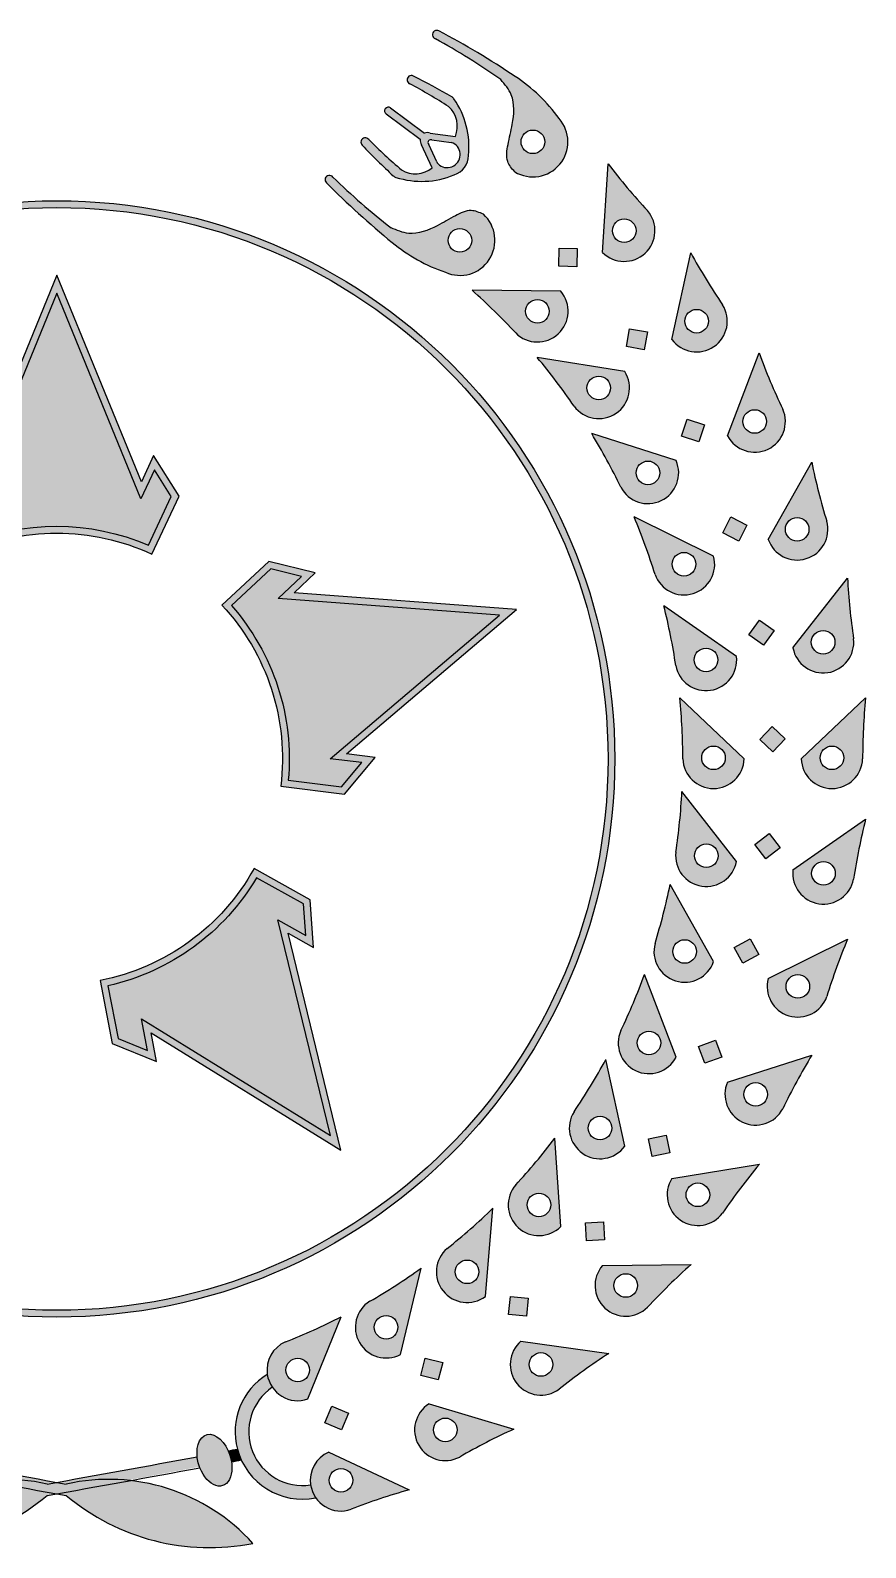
# Paper-space layout 'A3 Horizontal imp' of a CAD drawing. Header units: millimetres. Extents: x 0 to 420, y 0 to 297.
# Drawn here: x 223.43 to 229.59, y 36.84 to 48.03 of the extents above; entities that cross this region are included whole.
import ezdxf

# ---------------------------------------------------------------- set-up
doc = ezdxf.new("R2010")
doc.units = ezdxf.units.MM
doc.header["$LTSCALE"] = 0.5
doc.layers.add('format', color=7, linetype='Continuous')

psp = doc.layouts.new('A3 Horizontal imp')

# ---------------------------------------------------------------- hatches: boundary and pattern name
at = {"layer": 'format'}
h = psp.add_hatch(color=256, dxfattribs=at)
edge = h.paths.add_edge_path()
edge.add_arc((223.6260804385998, 42.65931094923308), 6.064042222221099, 55.84986667932287, 62.31992518783339)
edge.add_arc((226.4291559112986, 48.00103872051732), 0.03153492215633424, 63.88876085861498, 230.3247672670685)
edge.add_arc((223.8677747670423, 43.36063614503001), 5.269402882705598, 54.846934168733696, 61.166567950141825, ccw=False)
edge.add_spline(control_points=[(226.9017006821092, 47.66898853105049), (226.9319615817054, 47.63337267699472), (227.0104526331193, 47.54099188629498), (226.9945038183892, 47.35563585028995), (226.9555368626603, 47.20295615273681), (226.9342288688636, 47.07018524197638), (226.9837503384893, 47.01352532394213), (227.0051038079851, 46.98909378262424)], knot_values=[0, 0, 0, 0, 0.1360117423941183, 0.3527887408455225, 0.5052939298480961, 0.6280891269082401, 0.721177151692775, 0.721177151692775, 0.721177151692775, 0.721177151692775], degree=3, periodic=0)
edge.add_arc((227.1384913218932, 47.21036562247382), 0.258366901861523, 238.9175063617922, 387.0003332149247)
edge.add_arc((226.3262097508528, 46.65833257460627), 1.238863785946587, 32.7025466650416, 55.37074759100414)
h.paths.add_polyline_path([(227.2255545078075, 47.21036562247382, -1), (227.0514281359807, 47.21036562247382, -1)], flags=16)
h = psp.add_hatch(color=256, dxfattribs=at)
edge = h.paths.add_edge_path()
edge.add_arc((224.1533972794919, 43.47680376108274), 4.713859957981793, 59.57858347441253, 63.49466478161479)
edge.add_arc((226.2416881138339, 47.66769316521941), 0.03153492215633327, 60.73468942430082, 251.880129205899)
edge.add_arc((224.1114329154539, 43.70169534559027), 4.470861777230836, 57.45870127752579, 61.6874121548754, ccw=False)
edge.add_arc((226.385998089832, 47.32488131667133), 0.1955454109690282, -22.38053557371228, 48.19723945864439, ccw=False)
edge.add_line((226.5668141281445, 47.25042617554328), (226.3816642273656, 47.27496244831791))
edge.add_arc((226.3620655186256, 47.22281037279964), 0.05571308971079233, 69.40381952142937, 113.7122089729524)
edge.add_line((226.3396608961017, 47.27381999203617), (226.0880111436605, 47.46020917906235))
edge.add_arc((226.0715508350491, 47.4379856120575), 0.02765553633461209, 53.47379642280211, 233.4737964218923)
edge.add_line((226.0550905264386, 47.41576204505355), (226.3067402788816, 47.229372858026))
edge.add_arc((226.3620655186256, 47.22281037279964), 0.05571308971079233, 173.2353838714095, 217.5437733234565)
edge.add_line((226.3178912771242, 47.18886063417113), (226.3953326002507, 47.01890371047448))
edge.add_arc((226.2714036036392, 47.17016378964154), 0.1955454109690282, 238.7503533859788, 309.32812841867315, ccw=False)
edge.add_arc((229.0742124294489, 50.40209602895066), 4.470861777230836, 225.2601806892871, 229.4888915666922, ccw=False)
edge.add_arc((225.9014135562644, 47.20827805889603), 0.03153492215633327, 35.06746363962406, 226.2129034198834)
edge.add_arc((229.3015698539872, 50.42750929593995), 4.713859957981793, 223.4529280630615, 227.3690093704828)
edge.add_arc((226.1429719482518, 46.99628661400839), 0.050167234065375, 227.3690093704828, 252.1116152909464)
edge.add_arc((226.3179130352824, 47.53829029704257), 0.6197042182498379, 252.1116152909464, 292.7698000223341)
edge.add_arc((226.5141144097393, 47.11019246267488), 0.149809060287702, 286.9370564326824, 360.0105364122901)
edge.add_arc((226.0474160146146, 47.17308398130472), 0.6197042182498379, 354.1777928224776, 394.8359775537422)
edge.add_arc((226.5148866636851, 47.49842006692852), 0.050167234065375, 34.83597755374218, 59.57858347441253)
edge = h.paths.add_edge_path(flags=16)
edge.add_arc((226.3848318163524, 47.20594808033257), 0.02049019941725386, 143.4737964224455, 223.7888393008312)
edge.add_line((226.370040043516, 47.19176881013328), (226.4289855827397, 47.06240373593328))
edge.add_arc((226.4746370906629, 47.08320496661991), 0.050167234065375, 204.496507993487, 225.7240793999107)
edge.add_arc((226.5064709292434, 47.11585375223449), 0.09576697587878163, 225.7240793999107, 423.2528476746481)
edge.add_arc((226.5315088715557, 47.16553426270303), 0.0401337872523, 63.25284767464801, 82.45108485128951)
edge.add_line((226.5367813503786, 47.20532021306581), (226.3940835505942, 47.22423068574226))
edge.add_arc((226.3848318163524, 47.20594808033257), 0.02049019941725386, 63.15875354454439, 143.4737964224455)
edge = h.paths.add_edge_path(flags=16)
edge.add_arc((226.4662464367017, 47.07742144973627), 0.0401337872523, 204.496507993487, 223.6947451709325)
h = psp.add_hatch(color=256, dxfattribs=at)
h.paths.add_polyline_path([(227.9839975708415, 46.70286712953185, -0.964375990512619), (227.6521851323992, 46.39499017927147), (227.6941733393156, 47.04749727000563, 0.02438929679781335)])
h.paths.add_polyline_path([(227.725442972384, 46.5549480612297, 1), (227.899569344209, 46.5549480612297, 1)], flags=16)
h.paths.add_polyline_path([(227.3319035833107, 46.42527012534384), (227.4648473679768, 46.42256511096985), (227.4621423536024, 46.28962132630277), (227.3291985689362, 46.29232634067767)])
h.paths.add_polyline_path([(227.3434755546965, 46.10854955110863, -0.9643759905059955), (227.0116631162533, 45.80067260084871, 0.02438929679779415), (226.6896552234954, 46.1154406676913)])
h.paths.add_polyline_path([(227.0849209562371, 45.96063048280421, 1), (227.2590473280612, 45.96063048280421, 1)], flags=16)
h.paths.add_polyline_path([(228.302761336428, 46.39216706949474, 0.0243892967978179), (228.537984013618, 46.00819010268861, -0.9643759905055109), (228.1639909675901, 45.75320596135708)])
h.paths.add_polyline_path([(228.2592986393962, 45.8874826369186, 1), (228.4334250112221, 45.8874826369186, 1)], flags=16)
h.paths.add_polyline_path([(227.9603663969852, 45.67733839784142), (227.829310646022, 45.69982744237932), (227.8517996905617, 45.83088319334075), (227.9828554415222, 45.80839414880011)])
h.paths.add_polyline_path([(227.8160376604597, 45.51597541339816, -0.96437599051157), (227.4420446144319, 45.26099127206708, 0.02438929679771127), (227.1705470297862, 45.62023642573495)])
h.paths.add_polyline_path([(227.537352286237, 45.39526794762769, 1), (227.7114786580638, 45.39526794762769, 1)], flags=16)
h = psp.add_hatch(color=256, dxfattribs=at)
edge = h.paths.add_edge_path()
edge.add_arc((229.9298491997584, 51.17022230362618), 6.064042222220598, 224.6276676569191, 231.0977261655406, ccw=False)
edge.add_arc((225.6371908811121, 46.93178246714279), 0.03153492215634168, 56.62282557751291, 223.0588319847785, ccw=False)
edge.add_arc((229.3294344484435, 50.73459022828893), 5.269402882705177, 225.7810248946074, 232.1006586760106)
edge.add_spline(control_points=[(226.0925660451136, 46.57655106543989), (226.1354561236681, 46.55798625285552), (226.246704877201, 46.50983263949802), (226.4193622011995, 46.57911953035619), (226.5540525458005, 46.66089987490687), (226.6748462389174, 46.71998480569965), (226.7434808711638, 46.68913015415256), (226.7730758637386, 46.67582574567114)], knot_values=[0, 0, 0, 0, 0.1360117423941212, 0.3527887408455254, 0.505293929848099, 0.628089126908243, 0.7211771516927793, 0.7211771516927793, 0.7211771516927793, 0.7211771516927793], degree=3, periodic=0)
edge.add_arc((226.6002955087502, 46.48373096461847), 0.2583669018615163, 245.5472445350028, 408.0300864829222, ccw=False)
edge.add_arc((226.8915772076058, 47.42165250104909), 1.238863785946851, 231.5768452542885, 251.24945798507508, ccw=False)
h.paths.add_polyline_path([(226.6873586946618, 46.48373096461847, 1), (226.5132323228378, 46.48373096461847, 1)], flags=16)
h = psp.add_hatch(color=256, dxfattribs=at)
edge = h.paths.add_edge_path(flags=17)
edge.add_arc((223.6260804385998, 42.65931094923626), 4.066636699275294, 0, 360)
edge = h.paths.add_edge_path()
edge.add_arc((223.6260804385998, 42.65931094923626), 4.116803933340669, 0, 360)
h = psp.add_hatch(color=256, dxfattribs=at)
h.paths.add_polyline_path([(222.9112805756155, 44.89704305701553), (223.0016373182167, 44.70283290708613), (223.6260804385998, 46.22581547118698), (224.2505235589839, 44.70283290708613), (224.3408803015842, 44.89704305701553), (224.5280145467364, 44.59790184264084), (224.3285087549608, 44.16908990657094, 0.2212398402166365), (222.9236521222398, 44.16908990657094), (222.7241463304659, 44.59790184264084)])
h.paths.add_polyline_path([(222.9047879367041, 44.79207116384196), (223.0045389154508, 44.57766931645192), (223.6260804385998, 46.09357504385189), (224.2476219617498, 44.57766931645192), (224.3473729404983, 44.79207116384196), (224.4710440736595, 44.59437814978201), (224.3038760683399, 44.23507210972576, 0.2059472697398568), (222.9482848088606, 44.23507210972576), (222.7811168035411, 44.59437814978201)], flags=16)
h = psp.add_hatch(color=256, dxfattribs=at)
h.paths.add_polyline_path([(223.6260804385998, 46.09357504385189), (223.0045389154508, 44.57766931645192), (222.9047879367041, 44.79207116384196), (222.7811168035411, 44.59437814978201), (222.9482848088606, 44.23507210972576, -0.2059472697398479), (224.3038760683399, 44.23507210972576), (224.4710440736595, 44.59437814978201), (224.3473729404983, 44.79207116384196), (224.2476219617498, 44.57766931645192)])
h.paths.add_polyline_path([(226.8922596844646, 43.72055691764336), (225.2584807709705, 43.84323740174641), (225.4315642973957, 44.00436003455825), (225.2053305862879, 44.06088777061705), (224.9152679901077, 43.79086987728197, -0.2059472697398567), (225.3341687267126, 42.50162597652189), (225.7275468320127, 42.45367142830474), (225.8773475794002, 42.63238016639053), (225.6426145576939, 42.66099517026515)])
h.paths.add_polyline_path([(225.2565008504012, 41.47265936984859), (225.4632233313747, 41.35783678589433), (225.4470743416701, 41.590465862146), (225.100637793044, 41.78289166654968, -0.2059472697398568), (224.0039414267017, 40.98609511609111), (224.0798944608838, 40.59715153532152), (224.2961475474727, 40.50990659548579), (224.2508255405224, 40.74199348785879), (225.6446902258936, 39.88093293351522)])
h.paths.add_polyline_path([(223.2482194505015, 40.98609511609111, -0.2059472697398568), (222.1515230841565, 41.78289166654968), (221.8050865355304, 41.59046586214554), (221.7889375458277, 41.35783678589478), (221.9956600267993, 41.47265936984905), (221.607470651306, 39.88093293351522), (223.0013353366754, 40.74199348785879), (222.9560133297278, 40.50990659548579), (223.1722664163168, 40.59715153532152)])
h.paths.add_polyline_path([(222.3368928870901, 43.79086987728197), (222.0468302909127, 44.06088777061751), (221.8205965798048, 44.00436003455871), (221.9936801062328, 43.84323740174687), (220.359901192735, 43.7205569176429), (221.6095463195057, 42.66099517026515), (221.3748132978022, 42.63238016639053), (221.5246140451896, 42.45367142830474), (221.917992150487, 42.5016259765228, -0.2059472697398568)])
h = psp.add_hatch(color=256, dxfattribs=at)
h.paths.add_polyline_path([(228.9822466472038, 45.23870464941165, -0.9643759905126082), (228.5744273802353, 45.0423092413801), (228.8068800102625, 45.65345103161581, 0.02438929679781678)])
h.paths.add_polyline_path([(228.68771102026, 45.1479051914992, 1), (228.8618373920868, 45.1479051914992, 1)], flags=16)
h.paths.add_polyline_path([(228.2355295059029, 45.03940842992898), (228.2773002125165, 45.16564857826989), (228.4035403608583, 45.12387787165863), (228.3617696542466, 44.99763772331726)])
h.paths.add_polyline_path([(227.5722613094891, 45.05889000141752), (228.1950030455842, 44.85958811205301, -0.9643759905141932), (227.787183778613, 44.66319270402419, 0.02438929679751418)])
h.paths.add_polyline_path([(227.9004674186404, 44.7687886541401, 1), (228.0745937904645, 44.7687886541401, 1)], flags=16)
h.paths.add_polyline_path([(229.3068613784877, 44.41159980319417, -0.9643759905066008), (228.8743258991004, 44.27818027734184), (229.1952681826793, 44.84785085196409, 0.02438929679781281)])
h.paths.add_polyline_path([(229.0011100903172, 44.35273666298763, 1), (229.1752364621412, 44.35273666298763, 1)], flags=16)
h.paths.add_polyline_path([(228.6573854399236, 44.26570269262884), (228.5387808905067, 44.3258219727507), (228.598900170629, 44.44442652216576), (228.7175047200459, 44.38430724204391)])
h.paths.add_polyline_path([(228.4719062495847, 44.15405025474075, -0.9643759905116862), (228.0393707701975, 44.02063072889023, 0.02438929679766435), (227.8858244294011, 44.44394094625914)])
h.paths.add_polyline_path([(228.1661549614142, 44.09518711453193, 1), (228.3402813332383, 44.09518711453193, 1)], flags=16)
h = psp.add_hatch(color=256, dxfattribs=at)
h.paths.add_polyline_path([(225.5334048361879, 44.03062326693662), (225.3766217765875, 43.88467466128287), (227.0180278045997, 43.7614214570338), (225.7625488490254, 42.69691326389221), (225.9751754466675, 42.67099313185718), (225.7485029074256, 42.40057816962763), (225.2790278412272, 42.45780927729702, 0.2212398402166365), (224.8449032670565, 43.7939073323053), (225.1910769729844, 44.11615879124684)])
h.paths.add_polyline_path([(225.4315642973957, 44.00436003455871), (225.2584807709678, 43.84323740174641), (226.8922596844655, 43.72055691764336), (225.6426145576939, 42.66099517026515), (225.8773475794002, 42.63238016639053), (225.7275468320127, 42.45367142830474), (225.3341687267126, 42.50162597652189, 0.2059472697398567), (224.9152679901077, 43.79086987728197), (225.2053305862879, 44.06088777061751)], flags=16)
h = psp.add_hatch(color=256, dxfattribs=at)
h.paths.add_polyline_path([(229.4592499037013, 43.9933623073378, 0.02438929679781522), (229.5045768507831, 43.54535171954949, -0.9643759905066023), (229.0569872868442, 43.47788844761663)])
h.paths.add_polyline_path([(229.192495032216, 43.51973980232952, 1), (229.3666214040428, 43.51973980232952, 1)], flags=16)
h.paths.add_polyline_path([(228.8406101858523, 43.49788352487513), (228.7322906650103, 43.57500841313577), (228.8094155532677, 43.68332793397604), (228.9177350741089, 43.60620304571767)])
h.paths.add_polyline_path([(228.6405617124534, 43.41512239132481, -0.9643759905011976), (228.1929721485154, 43.34765911939149, 0.02438929679778036), (228.1042319075746, 43.78912620597958)])
h.paths.add_polyline_path([(228.3284798938899, 43.38951047410574, 1), (228.502606265714, 43.38951047410574, 1)], flags=16)
h = psp.add_hatch(color=256, dxfattribs=at)
h.paths.add_polyline_path([(229.5929282578951, 43.10907325982617, 0.02438929679781491), (229.5709764271511, 42.65931094923535, -0.9643759905065689), (229.1183311899009, 42.65931094923535)])
h.paths.add_polyline_path([(229.2575906226144, 42.66752238291047, 1), (229.4317169944412, 42.66752238291047, 1)], flags=16)
h.paths.add_polyline_path([(228.9041437946476, 42.89935449848445), (228.999758607813, 42.80694684464725), (228.9073509539754, 42.71133203148138), (228.81173614081, 42.80373968531949)])
h.paths.add_polyline_path([(228.2226048818526, 43.10907325982617), (228.6972019498467, 42.65931094923535, -0.9643759905065689), (228.2445567125966, 42.65931094923308, 0.02438929679784426)])
h.paths.add_polyline_path([(228.3838161453073, 42.66752238291047, 1), (228.5579425171332, 42.66752238291047, 1)], flags=16)
h.paths.add_polyline_path([(228.2382990955963, 42.41897336686707), (228.6405617124534, 41.90349950714363, -0.9643759904982668), (228.1929721485154, 41.97096277907558, 0.02438929679790813)])
h.paths.add_polyline_path([(228.3309275952575, 41.94535086185652, 1), (228.5050539670798, 41.94535086185652, 1)], flags=16)
h.paths.add_polyline_path([(228.7753426372643, 42.02924465820006), (228.8809688223924, 42.11001888676156), (228.9617430509521, 42.00439270163616), (228.8561168658249, 41.92361847307375)])
h.paths.add_polyline_path([(229.5933170917229, 42.21473726550658, 0.02438929679781285), (229.5045768507831, 41.77327017891849, -0.9643759905001874), (229.0569872868442, 41.84073345085272)])
h.paths.add_polyline_path([(229.1949427335845, 41.81512153363183, 1), (229.3690691054113, 41.81512153363183, 1)], flags=16)
h = psp.add_hatch(color=256, dxfattribs=at)
h.paths.add_polyline_path([(225.5196716068682, 41.26909646298537), (225.3324176045713, 41.37310541400921), (225.7224191988367, 39.77394818045951), (224.3220474117521, 40.63902849989864), (224.3631011334024, 40.42879882737753), (224.0358755546846, 40.56081440402732), (223.9452297986805, 41.02499710984903, 0.2212398402166365), (225.0817826892104, 41.85075112014811), (225.4952355972597, 41.62110153862914)])
h.paths.add_polyline_path([(225.4632233313747, 41.35783678589478), (225.2565008504012, 41.47265936984905), (225.6446902258936, 39.88093293351522), (224.2508255405224, 40.74199348785879), (224.2961475474727, 40.50990659548579), (224.0798944608838, 40.59715153532152), (224.0039414267017, 40.98609511609111, 0.2059472697398568), (225.100637793044, 41.78289166654968), (225.4470743416701, 41.590465862146)], flags=16)
h = psp.add_hatch(color=256, dxfattribs=at)
h.paths.add_polyline_path([(229.460407719284, 41.33033231264363, 0.02438929679781041), (229.3068613784877, 40.90702209527381, -0.9643759905140258), (228.8743258991004, 41.04044162112614)])
h.paths.add_polyline_path([(229.0059508154487, 40.98157848091733, 1), (229.1800771872746, 40.98157848091733, 1)], flags=16)
h.paths.add_polyline_path([(228.8045376082497, 41.21646835005486), (228.6880524062622, 41.15233906888653), (228.623923125098, 41.26882427086985), (228.7404083270809, 41.33295355203909)])
h.paths.add_polyline_path([(228.4719062495847, 41.16457164372724, -0.9643759905138969), (228.0393707701993, 41.29799116958639, 0.02438929679749643), (228.1509639660058, 41.73424221834994)])
h.paths.add_polyline_path([(228.170995686543, 41.23912802937212, 1), (228.3451220583689, 41.23912802937212, 1)], flags=16)
h.paths.add_polyline_path([(227.9625504155561, 41.07017557665022), (228.1950030455842, 40.45903378641497, -0.9643759905155973), (227.7871837786157, 40.65542919445243, 0.0243892967975535)])
h.paths.add_polyline_path([(227.9075930337345, 40.56462973653543, -1), (228.0817194055586, 40.56462973653543, -1)], flags=16)
h.paths.add_polyline_path([(229.1971691163295, 40.47561454645375, 0.02438929679781144), (228.9822466472038, 40.07991724905633, -0.96437599050253), (228.5744273802353, 40.27631265708924)])
h.paths.add_polyline_path([(228.6948366353541, 40.18551319917633, 1), (228.8689630071809, 40.18551319917633, 1)], flags=16)
h.paths.add_polyline_path([(228.4069118576031, 40.41472292631106), (228.3608600659996, 40.53946505822551), (228.4856021979154, 40.58551684982722), (228.531653989518, 40.46077471791369)])
h = psp.add_hatch(color=256, dxfattribs=at)
h.paths.add_polyline_path([(227.6772672916237, 40.44160759320794), (227.8160376604597, 39.80264648507028, -0.9643759905108736), (227.4420446144337, 40.05763062640408, 0.02438929679773123)])
h.paths.add_polyline_path([(227.5466036168296, 39.93692316063316, 1), (227.7207299886546, 39.93692316063316, 1)], flags=16)
h.paths.add_polyline_path([(228.1491879638757, 39.75419275220911), (228.0189754351273, 39.72724717109741), (227.9920298540152, 39.85745969984537), (228.1222423827645, 39.88440528095662)])
h.paths.add_polyline_path([(228.8094815982627, 39.66967694945043, 0.02438929679781397), (228.537984013618, 39.31043179578028, -0.9643759905139913), (228.1639909675901, 39.56541593711227)])
h.paths.add_polyline_path([(228.2685499699861, 39.44470847134317, 1), (228.4426763418129, 39.44470847134317, 1)], flags=16)
h.paths.add_polyline_path([(227.9839975708415, 38.61575476893614, -0.9643759905074194), (227.6521851323992, 38.92363171919879), (228.3060054636004, 38.93052283578145, 0.02438929679781587)])
h.paths.add_polyline_path([(227.7366133590336, 38.77571265089392, 1), (227.9107397308586, 38.77571265089392, 1)], flags=16)
h.paths.add_polyline_path([(227.5256715466054, 39.23804306845687), (227.6584457394652, 39.24528051932185), (227.6656831903298, 39.11250632646334), (227.5329089974699, 39.10526887559836)])
h.paths.add_polyline_path([(227.3014873477792, 39.86257943809306), (227.3434755546965, 39.21007234736026, -0.9643759905082266), (227.011663116256, 39.51794929762382, 0.0243892967976924)])
h.paths.add_polyline_path([(227.0960913428868, 39.37003022931804, 1), (227.2702177147135, 39.37003022931804, 1)], flags=16)
h.paths.add_polyline_path([(226.7878729848504, 38.69454850032098, -0.9643759905087921), (226.5056532955628, 39.04844079719424, 0.02438929679783204), (226.8436048870122, 39.34602564348034)])
h.paths.add_polyline_path([(226.5661199116581, 38.87661439391314, 1), (226.7402462834822, 38.87661439391314, 1)], flags=16)
h.paths.add_polyline_path([(226.9722028177217, 38.6950519080504), (227.104572718628, 38.68241955597596), (227.0919403665508, 38.55004965507197), (226.9595704656473, 38.56268200714685)])
h.paths.add_polyline_path([(227.6979875372222, 38.27466368692904, 0.02438929679781876), (227.332662460573, 38.0114041053851, -0.9643759905065703), (227.0504427712864, 38.36529640225836)])
h.paths.add_polyline_path([(227.1109093873834, 38.19346999897726, 1), (227.2850357592075, 38.19346999897726, 1)], flags=16)
h.paths.add_polyline_path([(226.3117672750473, 38.11160705978437), (226.3439872441901, 38.24061574388343), (226.4729959282891, 38.20839577473844), (226.4407759591437, 38.07938709064029)])
h.paths.add_polyline_path([(226.3138482468654, 38.90348516755812), (226.1616411942237, 38.26759089481703, -0.9643759905064455), (225.9353185756005, 38.65959316917934, 0.02438929679772424)])
h.paths.add_polyline_path([(225.968528009164, 38.46769774883688, 1), (226.1426543809881, 38.46769774883688, 1)], flags=16)
h.paths.add_polyline_path([(226.3722058142508, 37.90288227465481), (226.9990099348848, 37.71675031250543, 0.02438929679781361), (226.5985284328759, 37.51088000029068, -0.9643759905049383)])
h.paths.add_polyline_path([(226.4054152478189, 37.71098685431053, 1), (226.5795416196412, 37.71098685431053, 1)], flags=16)
h.paths.add_polyline_path([(225.6550581238276, 37.88488592892764), (225.7778237502958, 37.83379808358386), (225.7267359049534, 37.71103245711475), (225.6039702784843, 37.76212030245988)])
h = psp.add_hatch(color=256, dxfattribs=at)
h.paths.add_polyline_path([(225.1795020917594, 38.12060159793719, 0.4731006145231273), (225.4787691662055, 37.93873705823017), (225.7240513152816, 38.54484363328202, -0.02438929679781169), (225.3133992915542, 38.3600926270372, 0.3373572055961704)])
h.paths.add_polyline_path([(225.4907912228415, 38.15241481622461, -1), (225.3166648510147, 38.15241481622461, -1)], flags=16)
h.paths.add_polyline_path([(225.4990525541749, 37.30501709487344, 0.4700853585588555), (225.797994828809, 37.12536333507051, -0.0243892967978097), (226.2246866612, 37.26924557537159), (225.6326249541586, 37.54671890387709, 0.3401068990979513)])
h.paths.add_polyline_path([(225.8100168854449, 37.33904109306496, 1), (225.6358905136209, 37.33904109306496, 1)], flags=16)
for points in [[(225.1795020917594, 38.12060159793719, 0.1145603992480098), (225.2164546872196, 38.02506471675843, 0.7990678309163125), (225.4990525541749, 37.30501709487344, 0.1145603992479836), (225.5369459669342, 37.2098494572736, -0.3961804964264108), (224.9590244699753, 37.56926883041734, -0.3316212268154388)], [(223.555770019933, 37.31183860960464, 0.0001579757355160054), (223.6260804385998, 37.32430187142545), (223.6260804385998, 37.23990227762015, -0.0001580015991903185), (223.555770019933, 37.22750645065326, -0.2270566457547587), (222.1791117091821, 36.87354070473003, -0.2702440587778013)], [(223.6963908572694, 37.31183860960464, -0.0001579757355160054), (223.6260804385998, 37.32430187142545), (223.6260804385998, 37.23990227762015, 0.0001580015991903185), (223.6963908572676, 37.22750645065326, 0.2270566457547587), (225.0730491680175, 36.87354070473003, 0.2702440587778013)]]:
    psp.add_hatch(color=256, dxfattribs=at).paths.add_polyline_path(points)
h = psp.add_hatch(color=256, dxfattribs=at)
edge = h.paths.add_edge_path()
edge.add_ellipse((224.7896076774919, 37.48728564447338), major_axis=(-0.05933525044108099, 0.1877403633956971), ratio=0.6089087438849491, start_angle=-79.68375074308265, end_angle=96.03632339768309)
edge.add_ellipse((224.7896076774919, 37.48728564447338), major_axis=(-0.05933525044108099, 0.1877403633956971), ratio=0.6089087438849491, start_angle=96.03632340162265, end_angle=280.3162492575232)
h = psp.add_hatch(color=256, dxfattribs=at)
edge = h.paths.add_edge_path()
edge.add_ellipse((224.7896076774919, 37.48728564447338), major_axis=(-0.05933525044108099, 0.1877403633956971), ratio=0.6089087438849491, start_angle=255.5130863708866, end_angle=280.3162492575232)
edge.add_arc((203.8675457665682, 148.5858175991764), 113.0023211019248, 280.7222644848947, 280.7571374374568)
edge.add_arc((225.4391892754525, 37.69700204509018), 0.4968641811866515, 194.8967948937629, 204.7408097952129)
edge.add_arc((203.9774739689816, 148.4832380270753), 112.9652490143044, 280.68130661014834, 280.7188835888718, ccw=False)
h = psp.add_hatch(color=256, dxfattribs=at)
edge = h.paths.add_edge_path()
edge.add_ellipse((222.4625531997068, 37.48728564447338), major_axis=(0.05933525044108133, 0.1877403633956969), ratio=0.6089087438849489, start_angle=263.9636766023169, end_angle=288.7152800375967, ccw=False)
edge.add_arc((243.2746869094832, 148.4832380268438), 112.9652490142946, 259.4389143732857, 259.9833144658073)
edge.add_line((223.6260804385998, 37.23990227762243), (223.6260804385998, 37.32430187142636))
edge.add_arc((243.3846151105996, 148.585817599276), 113.0023211020161, 259.3959653948142, 259.9300302509161, ccw=False)
h = psp.add_hatch(color=256, dxfattribs=at)
edge = h.paths.add_edge_path()
edge.add_ellipse((224.7896076774919, 37.48728564447338), major_axis=(-0.05933525044108099, 0.1877403633956971), ratio=0.6089087438849491, start_angle=71.28471996240329, end_angle=96.03632339768309)
edge.add_arc((203.9774739677165, 148.4832380268438), 112.9652490142947, 280.0166855341926, 280.56108562671426, ccw=False)
edge.add_line((223.6260804385998, 37.23990227762243), (223.6260804385998, 37.32430187142636))
edge.add_arc((203.8675457666001, 148.585817599276), 113.0023211020162, 280.0699697490838, 280.6040346051857)

# ---------------------------------------------------------------- linework, layer by layer
for p, q in [((226.0880111436605, 47.46020917906235), (226.3396608961017, 47.27381999203617)), ((226.0550905264386, 47.41576204505355), (226.3067402788816, 47.229372858026)), ((226.3816642273656, 47.27496244831791), (226.5668141281445, 47.25042617554328)), ((226.3940835505942, 47.22423068574226), (226.5367813503786, 47.20532021306581)), ((226.3953326002507, 47.01890371047448), (226.3178912771242, 47.18886063417113)), ((226.4289855827397, 47.06240373593328), (226.370040043516, 47.19176881013328)), ((227.6521851324011, 46.3949901792701), (227.6941733393156, 47.04749727000654)), ((228.1639909675901, 45.75320596135798), (228.302761336428, 46.39216706949519)), ((227.3434755546965, 46.10854955110954), (226.6896552234954, 46.11544066769221)), ((227.8160376604597, 45.51597541339861), (227.1705470297871, 45.62023642573723)), ((228.5744273802371, 45.04230924138101), (228.8068800102625, 45.65345103161672)), ((228.195003045586, 44.85958811205392), (227.5722613094918, 45.05889000141934)), ((228.8743258991004, 44.27818027734366), (229.1952681826793, 44.847850851965)), ((228.4719062495847, 44.15405025474166), (227.8858244294011, 44.44394094626005)), ((229.0569872868442, 43.47788844761708), (229.4592499037013, 43.99336230733871)), ((228.6405617124534, 43.41512239132572), (228.1042319075746, 43.78912620598049)), ((228.6972019498467, 42.65931094923626), (228.2226048818526, 43.10907325982935)), ((229.1183311899009, 42.65931094923626), (229.5929282578951, 43.10907325982935)), ((228.6405617124534, 41.90349950714408), (228.2382990955963, 42.41897336686662)), ((229.0569872868442, 41.84073345085363), (229.5933170917238, 42.21473726550749)), ((228.4719062495847, 41.16457164372815), (228.1509639660058, 41.73424221835085)), ((228.8743258991004, 41.04044162112705), (229.460407719284, 41.33033231264545)), ((228.195003045586, 40.45903378641588), (227.9625504155561, 41.07017557665113)), ((227.8160376604597, 39.8026464850721), (227.6772672916237, 40.44160759320885)), ((228.5744273802371, 40.27631265709015), (229.1971691163322, 40.47561454645466)), ((227.3434755546965, 39.21007234736117), (227.3014873477792, 39.86257943809397)), ((228.1639909675901, 39.56541593711318), (228.8094815982627, 39.66967694945134)), ((226.7878729848504, 38.69454850032189), (226.8436048870104, 39.34602564348125)), ((226.1616411942237, 38.26759089481794), (226.3138482468654, 38.90348516755903)), ((227.6521851324011, 38.92363171919924), (228.3060054636004, 38.93052283578236)), ((225.4787691662055, 37.93873705823108), (225.7240513152816, 38.54484363328384)), ((227.0504427712864, 38.36529640225927), (227.6979875372222, 38.27466368692995)), ((226.3722058142508, 37.90288227465481), (226.9990099348866, 37.71675031250634)), ((225.6326249541586, 37.54671890387799), (226.2246866612, 37.2692455753725))]:
    psp.add_line(p, q, dxfattribs=at)
for points in [[(227.4621423536024, 46.28962132630368), (227.3291985689362, 46.29232634067858), (227.3319035833107, 46.42527012534475), (227.4648473679768, 46.42256511097076)], [(227.9603663969825, 45.67733839784233), (227.829310646022, 45.69982744238023), (227.8517996905617, 45.83088319334166), (227.9828554415222, 45.80839414880102)], [(228.3617696542466, 44.99763772331817), (228.2355295059029, 45.03940842992989), (228.2773002125165, 45.1656485782708), (228.4035403608583, 45.12387787165954)], [(228.6573854399236, 44.26570269262975), (228.5387808905067, 44.3258219727516), (228.598900170629, 44.44442652216667), (228.7175047200459, 44.38430724204482)], [(228.8406101858523, 43.49788352487604), (228.7322906650103, 43.57500841313668), (228.8094155532677, 43.68332793397695), (228.9177350741089, 43.60620304571858)], [(228.9073509539754, 42.71133203148229), (228.81173614081, 42.8037396853204), (228.9041437946476, 42.89935449848536), (228.999758607813, 42.80694684464816)], [(228.8561168658249, 41.92361847307466), (228.7753426372643, 42.02924465820097), (228.8809688223924, 42.11001888676247), (228.9617430509521, 42.00439270163707)], [(228.6880524062622, 41.15233906888744), (228.623923125098, 41.26882427087076), (228.7404083270809, 41.33295355204), (228.8045376082497, 41.21646835005577)], [(228.4069118576031, 40.41472292631197), (228.3608600659996, 40.53946505822642), (228.4856021979154, 40.58551684982813), (228.531653989518, 40.4607747179146)], [(228.0189754351273, 39.72724717109832), (227.9920298540152, 39.85745969984628), (228.1222423827645, 39.88440528095753), (228.1491879638757, 39.75419275221002)], [(227.5329089974699, 39.10526887559927), (227.5256715466054, 39.23804306845778), (227.6584457394652, 39.24528051932275), (227.6656831903298, 39.11250632646425)], [(226.9595704656473, 38.56268200714776), (226.9722028177217, 38.6950519080513), (227.104572718628, 38.68241955597687), (227.0919403665508, 38.55004965507288)], [(226.3117672750473, 38.11160705978528), (226.3439872441901, 38.24061574388434), (226.4729959282891, 38.20839577473935), (226.4407759591437, 38.0793870906412)], [(225.6039702784843, 37.76212030246079), (225.6550581238276, 37.88488592892855), (225.7778237502958, 37.83379808358477), (225.7267359049534, 37.71103245711566)]]:
    psp.add_lwpolyline(points, close=True, dxfattribs=at)
for points in [[(222.7241463304659, 44.59790184264175), (222.9236521222398, 44.16908990657185, -0.2212398402166365), (224.3285087549608, 44.16908990657185), (224.5280145467364, 44.59790184264175), (224.3408803015842, 44.89704305701644), (224.2505235589812, 44.70283290708704), (223.6260804385998, 46.22581547118789), (223.0016373182167, 44.70283290708704), (222.9112805756155, 44.89704305701644)], [(222.7811168035411, 44.59437814978292), (222.9482848088606, 44.23507210972667, -0.2059472697398568), (224.3038760683399, 44.23507210972667), (224.4710440736595, 44.59437814978292), (224.3473729404983, 44.79207116384287), (224.2476219617498, 44.57766931645283), (223.6260804385998, 46.0935750438528), (223.0045389154508, 44.57766931645283), (222.9047879367041, 44.79207116384287)], [(225.1910769729844, 44.11615879124775), (224.8449032670565, 43.79390733230621, -0.2212398402166365), (225.2790278412272, 42.45780927729793), (225.7485029074256, 42.40057816962854), (225.9751754466675, 42.67099313185809), (225.7625488490254, 42.69691326389312), (227.0180278045997, 43.76142145703471), (225.3766217765875, 43.88467466128377), (225.5334048361898, 44.03062326693753)], [(225.2053305862879, 44.06088777061841), (224.9152679901077, 43.79086987728288, -0.2059472697398568), (225.3341687267126, 42.5016259765228), (225.7275468320127, 42.45367142830565), (225.8773475794002, 42.63238016639144), (225.6426145576939, 42.66099517026606), (226.8922596844655, 43.72055691764427), (225.2584807709696, 43.84323740174732), (225.4315642973957, 44.00436003455962)], [(225.4952355972597, 41.62110153863005), (225.0817826892104, 41.85075112014902, -0.2212398402166365), (223.9452297986805, 41.02499710984994), (224.0358755546846, 40.56081440402823), (224.3631011334024, 40.42879882737844), (224.3220474117521, 40.63902849989955), (225.7224191988367, 39.77394818046042), (225.3324176045713, 41.37310541401012), (225.5196716068682, 41.26909646298628)], [(225.4470743416701, 41.59046586214691), (225.100637793044, 41.78289166655059, -0.2059472697398568), (224.0039414267017, 40.98609511609202), (224.0798944608838, 40.59715153532243), (224.2961475474727, 40.5099065954867), (224.2508255405224, 40.74199348785969), (225.6446902258936, 39.88093293351613), (225.2565008504012, 41.47265936984996), (225.4632233313747, 41.35783678589569)]]:
    psp.add_lwpolyline(points, format="xyb", close=True, dxfattribs=at)
for centre, radius in [((227.1384913218932, 47.21036562247473), 0.08706318591248635), ((223.6260804385998, 42.65931094923626), 4.116803933340669), ((223.6260804385998, 42.65931094923626), 4.066636699275294), ((226.6002955087521, 46.48373096461938), 0.08706318591248635), ((227.8125061582965, 46.55494806122925), 0.08706318591248635), ((227.1719841421496, 45.96063048280512), 0.08706318591248635), ((228.3463618253105, 45.88748263691951), 0.08706318591248635), ((227.6244154721513, 45.3952679476286), 0.08706318591248635), ((228.7747742061725, 45.14790519150193), 0.08706318591248635), ((227.9875306045529, 44.76878865414192), 0.08706318591248635), ((229.0881732762296, 44.35273666298763), 0.08706318591248635), ((228.253218147324, 44.09518711453375), 0.08706318591248635), ((229.2795582181285, 43.51973980233043), 0.08706318591248635), ((228.4155430798015, 43.38951047410665), 0.08706318591248635), ((228.4708793312189, 42.66752238291365), 0.08706318591248635), ((229.3446538085287, 42.66752238291365), 0.08706318591248635), ((228.4179907811673, 41.94535086185879), 0.08706318591248635), ((229.2820059194988, 41.81512153363456), 0.08706318591248635), ((228.2580588724573, 41.23912802937303), 0.08706318591248635), ((229.0930140013603, 40.98157848091824), 0.08706318591248635), ((227.994656219647, 40.56462973653634), 0.08706318591248635), ((228.7818998212684, 40.18551319917724), 0.08706318591248635), ((227.6336668027421, 39.93692316063362), 0.08706318591248635), ((228.3556131559004, 39.44470847134408), 0.08706318591248635), ((227.1831545288011, 39.37003022931895), 0.08706318591248635), ((226.6531830975706, 38.87661439391405), 0.08706318591248635), ((227.8236765449461, 38.77571265089573), 0.08706318591248635), ((226.0555911950765, 38.46769774883779), 0.08706318591248635), ((227.1979725732959, 38.19346999897953), 0.08706318591248635), ((225.403728036929, 38.15241481622552), 0.08706318591248635), ((226.4924784337287, 37.71098685431144), 0.08706318591248635), ((225.7229536995333, 37.33904109306541), 0.08706318591248635)]:
    psp.add_circle(centre, radius, dxfattribs=at)
for centre, radius, start, end in [((226.4291559112986, 48.00103872051823), 0.03153492215633327, 60.73468942430082, 251.880129205899), ((223.6260804385998, 42.65931094923626), 6.064042222220865, 56.09588872313868, 62.30352509803551), ((223.8677747670414, 43.36063614503046), 5.269402882705587, 54.84693416863573, 61.03832852277767), ((226.2416881138339, 47.66769316521941), 0.03153492215633327, 60.73468942430082, 251.880129205899), ((224.1533972794919, 43.47680376108274), 4.713859957981793, 59.57858347441253, 63.49466478161479), ((226.326209750851, 46.65833257460718), 1.23886378594661, 35.69813486000665, 56.5750078114938), ((224.1114329154539, 43.70169534559027), 4.470861777230836, 57.45870127752585, 61.68741215487543), ((226.0715508350491, 47.4379856120575), 0.02765553633461209, 53.47379642280211, 233.4737964218923), ((226.385998089832, 47.32488131667133), 0.1955454109690282, 337.6194644262877, 48.19723945864439), ((226.5148866636851, 47.49842006692852), 0.050167234065375, 34.83597755374218, 59.57858347441253), ((226.0474160146146, 47.17308398130472), 0.6197042182498379, 354.1777928224776, 34.83597755374218), ((227.1384913218932, 47.21036562247473), 0.2583669018615162, 238.9175063617794, 41.4003483096479), ((225.9014135562644, 47.20827805889603), 0.03153492215633327, 35.06746363962406, 226.2129034198834), ((229.0742124294489, 50.40209602895066), 4.470861777230836, 225.2601806892871, 229.4888915666923), ((226.3620655186256, 47.22281037279964), 0.05571308971079233, 173.2353838714095, 217.5437733234565), ((226.3620655186256, 47.22281037279964), 0.05571308971079233, 69.40381952142937, 113.7122089729524), ((226.3848318163524, 47.20594808033257), 0.02049019941725386, 63.15875354454439, 143.4737964224455), ((229.3015698539872, 50.42750929593995), 4.713859957981793, 223.4529280630615, 227.3690093704828), ((226.3848318163524, 47.20594808033257), 0.02049019941725386, 143.4737964224455, 223.7888393008312), ((226.5064709292434, 47.11585375223449), 0.09576697587878163, 225.7240793999107, 63.25284767464801), ((226.5315088715557, 47.16553426270303), 0.0401337872523, 63.25284767464801, 82.45108485128951), ((226.2714036036392, 47.17016378964154), 0.1955454109690282, 238.7503533859789, 309.3281284186731), ((226.4746370906629, 47.08320496661991), 0.050167234065375, 204.496507993487, 225.7240793999107), ((226.4662464367017, 47.07742144973627), 0.0401337872523, 204.496507993487, 223.6947451709325), ((226.5141144097393, 47.11019246267488), 0.149809060287702, 286.9370564326824, 0.01053641229014333), ((231.369580248495, 49.84422878114611), 4.618476273994419, 217.268635679346, 222.8571428567367), ((225.6371908811121, 46.9317824671437), 0.03153492215633327, 35.0674636387973, 226.2129034177968), ((229.9298491997584, 51.17022230362709), 6.064042222220865, 224.6440677475242, 230.8517041217006), ((229.3294344484435, 50.73459022828984), 5.269402882705587, 225.9092643221251, 232.1006586763215), ((226.1429719482518, 46.99628661400839), 0.050167234065375, 227.3690093704828, 252.1116152909464), ((226.3179130352824, 47.53829029704257), 0.6197042182498379, 252.1116152909464, 292.7698000223341), ((226.6002955087521, 46.48373096461938), 0.2583669018615162, 245.547244535193, 48.03008648292344), ((227.8125061582965, 46.55494806122925), 0.2264715331887377, 224.9350359780278, 40.7792497365714), ((226.8915772076058, 47.42165250105091), 1.23886378594661, 230.3725850334734, 251.2494579847995), ((232.3539481894519, 48.6098704255217), 4.618476273994419, 208.6972071079223, 214.2857142856962), ((223.6260804385998, 42.65931094923626), 4.618476273994419, 42.85714285673676, 48.44565003456251), ((227.1719841421496, 45.96063048280512), 0.2264715331887377, 224.9350359780278, 40.7792497365714), ((228.3463618253105, 45.88748263691951), 0.2264715331887377, 216.3636074061934, 32.20782116538656), ((223.6260804385998, 42.6593109492349), 4.618476273994419, 34.28571428569618, 39.87422146362967), ((233.1433499872188, 47.24258640420094), 4.618476273994419, 200.1257785365182, 205.7142857142239), ((227.6244154721513, 45.3952679476286), 0.2264715331887377, 216.3636074061934, 32.20782116538656), ((228.7747742061725, 45.14790519150193), 0.2264715331887377, 207.7921788346731, 23.63639259394527), ((223.6260804385998, 42.6593109492349), 4.618476273994419, 25.71428571422394, 31.3027928922488), ((227.9875306045529, 44.76878865414192), 0.2264715331887377, 207.7921788346731, 23.63639259394527), ((233.7201517100872, 45.7729195828495), 4.618476273994419, 191.5543499651528, 197.1428571429902), ((223.6260804385998, 42.65931094923626), 4.618476273994419, 17.14285714299013, 22.73136432081701), ((229.0881732762296, 44.35273666298763), 0.2264715331887377, 199.2207502633544, 15.06496402230627), ((228.253218147324, 44.09518711453375), 0.2264715331887377, 199.2207502633544, 15.06496402230627), ((234.0714685606978, 44.2336998897079), 4.618476273994419, 182.9829213935163, 188.5714285712288), ((223.6260804385998, 42.65931094923626), 4.618476273994419, 8.571428571228846, 14.15993574941378), ((229.2795582181285, 43.51973980233043), 0.2264715331887377, 190.6493216918091, 6.493535450752294), ((228.4155430798015, 43.38951047410665), 0.2264715331887377, 190.6493216918091, 6.493535450752294), ((223.6260804385998, 42.65931094923626), 4.618476273994419, 0, 5.588507177963258), ((234.1894527011478, 42.65931094923626), 4.618476273994419, 174.4114928220367, 180), ((228.4708793312189, 42.66752238291365), 0.2264715331887377, 182.0778931205392, 357.9221068794608), ((229.3446538085287, 42.66752238291365), 0.2264715331887377, 182.0778931205392, 357.9221068794608), ((223.6260804385998, 42.65931094923626), 4.618476273994419, 351.4285714287645, 357.0170786064836), ((234.0714685606978, 41.08492200876281), 4.618476273994419, 165.8400642505862, 171.4285714287645), ((228.4179907811673, 41.94535086185879), 0.2264715331887377, 173.5064645492411, 349.3506783081835), ((229.2820059194988, 41.81512153363456), 0.2264715331887377, 173.5064645492411, 349.3506783081835), ((223.6260804385998, 42.65931094923626), 4.618476273994419, 342.8571428570021, 348.4456500348402), ((228.2580588724573, 41.23912802937303), 0.2264715331887377, 164.9350359776866, 340.7792497366456), ((233.7201517100872, 39.54570231562166), 4.618476273994419, 157.268635679183, 162.8571428570099), ((223.6260804385998, 42.65931094923626), 4.618476273994419, 334.2857142857759, 339.8742214634743), ((229.0930140013603, 40.98157848091824), 0.2264715331887377, 164.9350359776866, 340.7792497366456), ((227.994656219647, 40.56462973653634), 0.2264715331887377, 156.3636074060547, 332.2078211653268), ((223.6260804385998, 42.6593109492349), 4.618476273994419, 325.7142857143038, 331.3027928920772), ((233.1433499872188, 38.07603549427022), 4.618476273994419, 148.6972071077512, 154.2857142857688), ((228.7818998212684, 40.18551319917724), 0.2264715331887377, 156.3636074060547, 332.2078211653268), ((227.6336668027421, 39.93692316063362), 0.2264715331887377, 147.7921788346135, 323.6363925938064), ((223.6260804385998, 42.6593109492349), 4.618476273994419, 317.1428571432632, 322.7313643206539), ((232.3539481894519, 36.70875147294947), 4.618476273994419, 140.1257785363703, 145.7142857143038), ((227.1831545288011, 39.37003022931895), 0.2264715331887377, 139.2207502634286, 315.064964021972), ((228.3556131559004, 39.44470847134408), 0.2264715331887377, 147.7921788346135, 323.6363925938064), ((223.6260804385998, 42.65931094923626), 4.618476273994419, 308.571428571406, 314.1599357494646), ((226.6531830975706, 38.87661439391405), 0.2264715331887377, 130.6493216915933, 306.4935354504669), ((223.6260804385998, 42.65931094923626), 4.618476273994419, 300.0000000000526, 305.588507178079), ((227.8236765449461, 38.77571265089573), 0.2264715331887377, 139.2207502634286, 315.064964021972), ((231.369580248495, 35.47439311732369), 4.618476273994419, 131.5543499654331, 137.1428571432632), ((226.0555911950765, 38.46769774883779), 0.2264715331887377, 122.0778931204166, 297.9221068792517), ((223.6260804385998, 42.65931094923626), 4.618476273994419, 291.4285714288841, 297.0170786062272), ((225.403728036929, 38.15241481622552), 0.2264715331887377, 113.5064645490133, 188.0752387423259), ((227.1979725732959, 38.19346999897953), 0.2264715331887377, 130.6493216915933, 306.4935354504669), ((230.2122353175369, 34.40053395334626), 4.618476273994419, 122.9829213930987, 128.571428571406), ((225.4391892754507, 37.69700204509109), 0.4968641811866389, 121.510328121857, 194.896794893826), ((225.403728036929, 38.15241481622552), 0.2264715331887377, 188.0752387423259, 289.3506783084417), ((225.4391892754507, 37.69700204509109), 0.3965297130558889, 124.1741179029045, 278.6830249543478), ((226.4924784337287, 37.71098685431144), 0.2264715331887377, 122.0778931204166, 297.9221068792517), ((228.9077665698738, 33.51116222023693), 4.618476273994419, 114.4114928223417, 120.0000000000526), ((243.3846151106015, 148.585817599266), 113.002321102007, 259.3959653953402, 259.9662356222699), ((203.8675457665964, 148.585817599266), 113.002321102007, 280.03376437773, 280.6040346046599), ((203.8675457665964, 148.585817599266), 113.002321102007, 280.7222644851212, 280.757137437439), ((203.9774739690143, 148.4832380270653), 112.9652490142885, 280.6813066095396, 280.7188835886587), ((225.4391892754507, 37.69700204509109), 0.4968641811866389, 194.896794893826, 281.346814734389), ((225.7229536995333, 37.33904109306541), 0.2264715331887377, 113.5064645490133, 188.6405575234791), ((243.2746869081863, 148.4832380270653), 112.9652490142885, 259.438914373458, 260.0195257654917), ((203.9774739690143, 148.4832380270653), 112.9652490142885, 279.9804742345083, 280.561085626542), ((223.2432938983835, 35.91216564169945), 1.434128914578108, 77.41512222433538, 137.9055531230986), ((224.0088669788189, 35.91216564169945), 1.434128914578108, 42.09444687690144, 102.5848777756579), ((225.7229536995333, 37.33904109306541), 0.2264715331887377, 188.6405575234791, 289.3506783084417), ((227.4853136817615, 32.82614501287417), 4.618476273994419, 105.8400642509008, 111.4285714288841), ((222.4978005708886, 38.48814399190569), 1.645754041624686, 258.8345337056587, 310.0045058620695), ((224.7543603063119, 38.48814399190569), 1.645754041624686, 229.9954941379304, 281.1654662943413)]:
    psp.add_arc(centre, radius, start, end, dxfattribs=at)
at = {"layer": 'format', "extrusion": (0, 0, -1)}
for start_param, end_param in [(4.607035262379949, 7.673929117984857), (1.390743810794696, 4.60703526231119)]:
    psp.add_ellipse((224.7896076774919, 37.48728564447475), major_axis=(-0.05933525044108092, 0.1877403633956967), ratio=0.6089087438849489, start_param=start_param, end_param=end_param, dxfattribs=at)
at = {"layer": 'format'}
for points in [[(227.0051038079851, 46.98909378262515), (226.9525726303324, 47.06632019353929), (226.9549876455636, 47.18950243021828), (226.9864147249487, 47.33925559917889), (226.9791617089109, 47.55663668121525), (226.9017006821092, 47.6689885310514)], [(226.7730758637386, 46.67582574567205), (226.683890584282, 46.70356433064062), (226.5667619020556, 46.66534695851788), (226.4326731417537, 46.59163212084541), (226.2226183013159, 46.53520424583467), (226.0925660451145, 46.5765510654408)]]:
    psp.add_spline(points, degree=3, dxfattribs=at)

doc.saveas('drawing.dxf')
